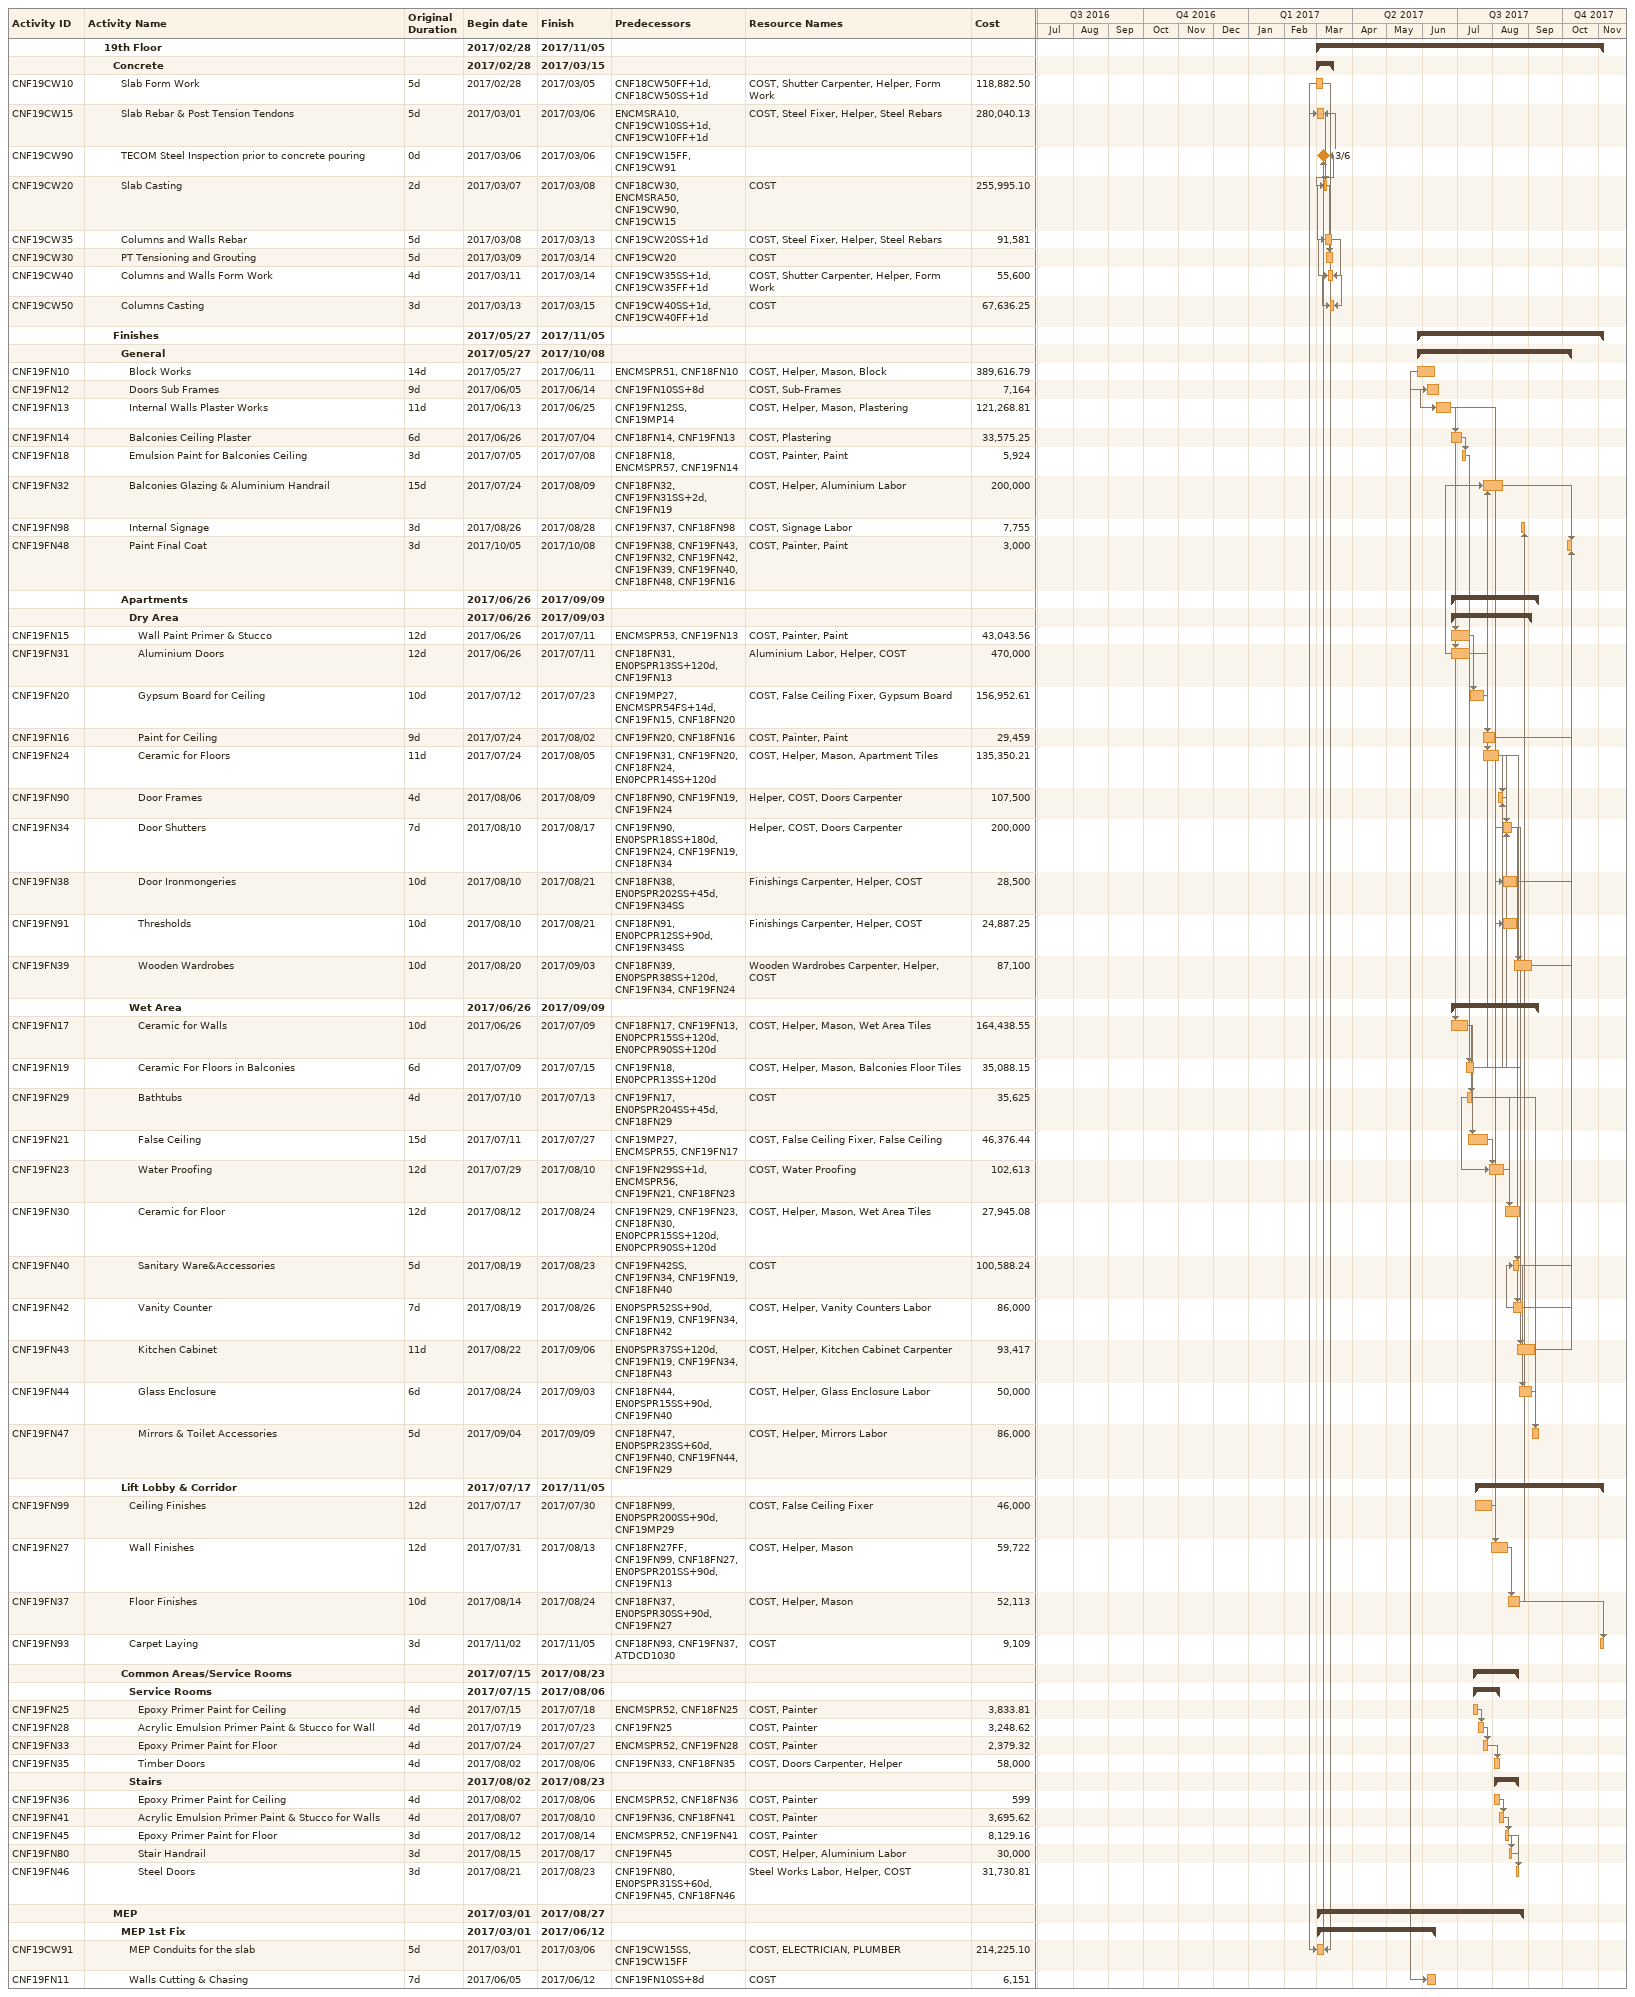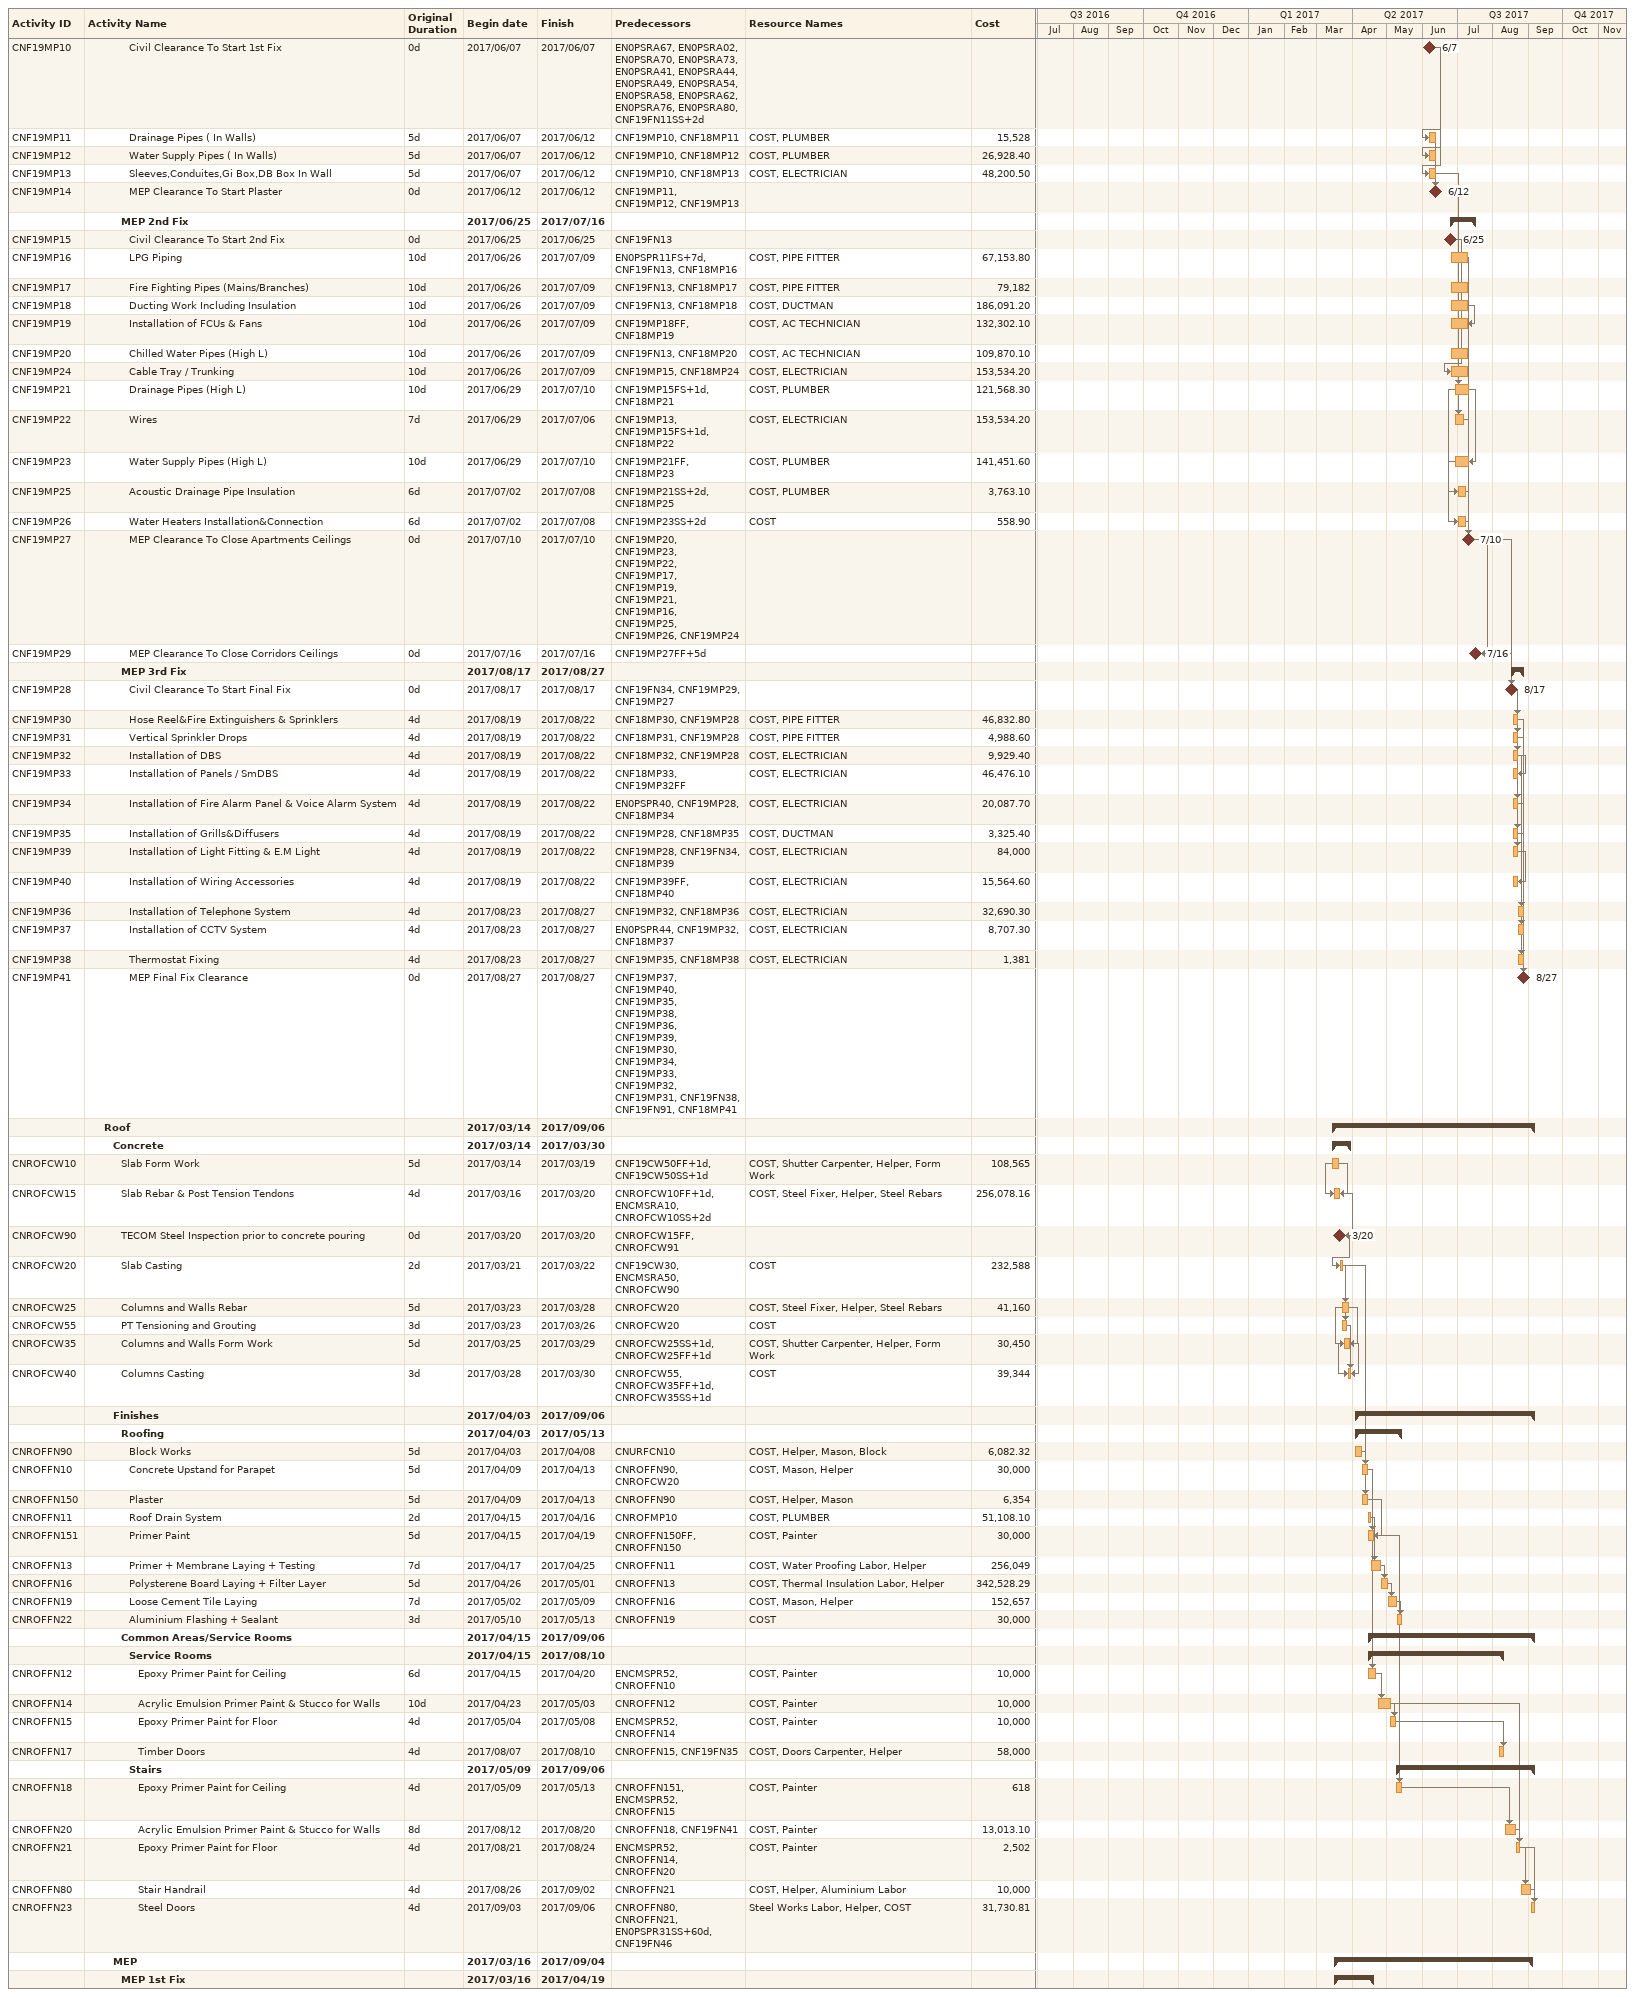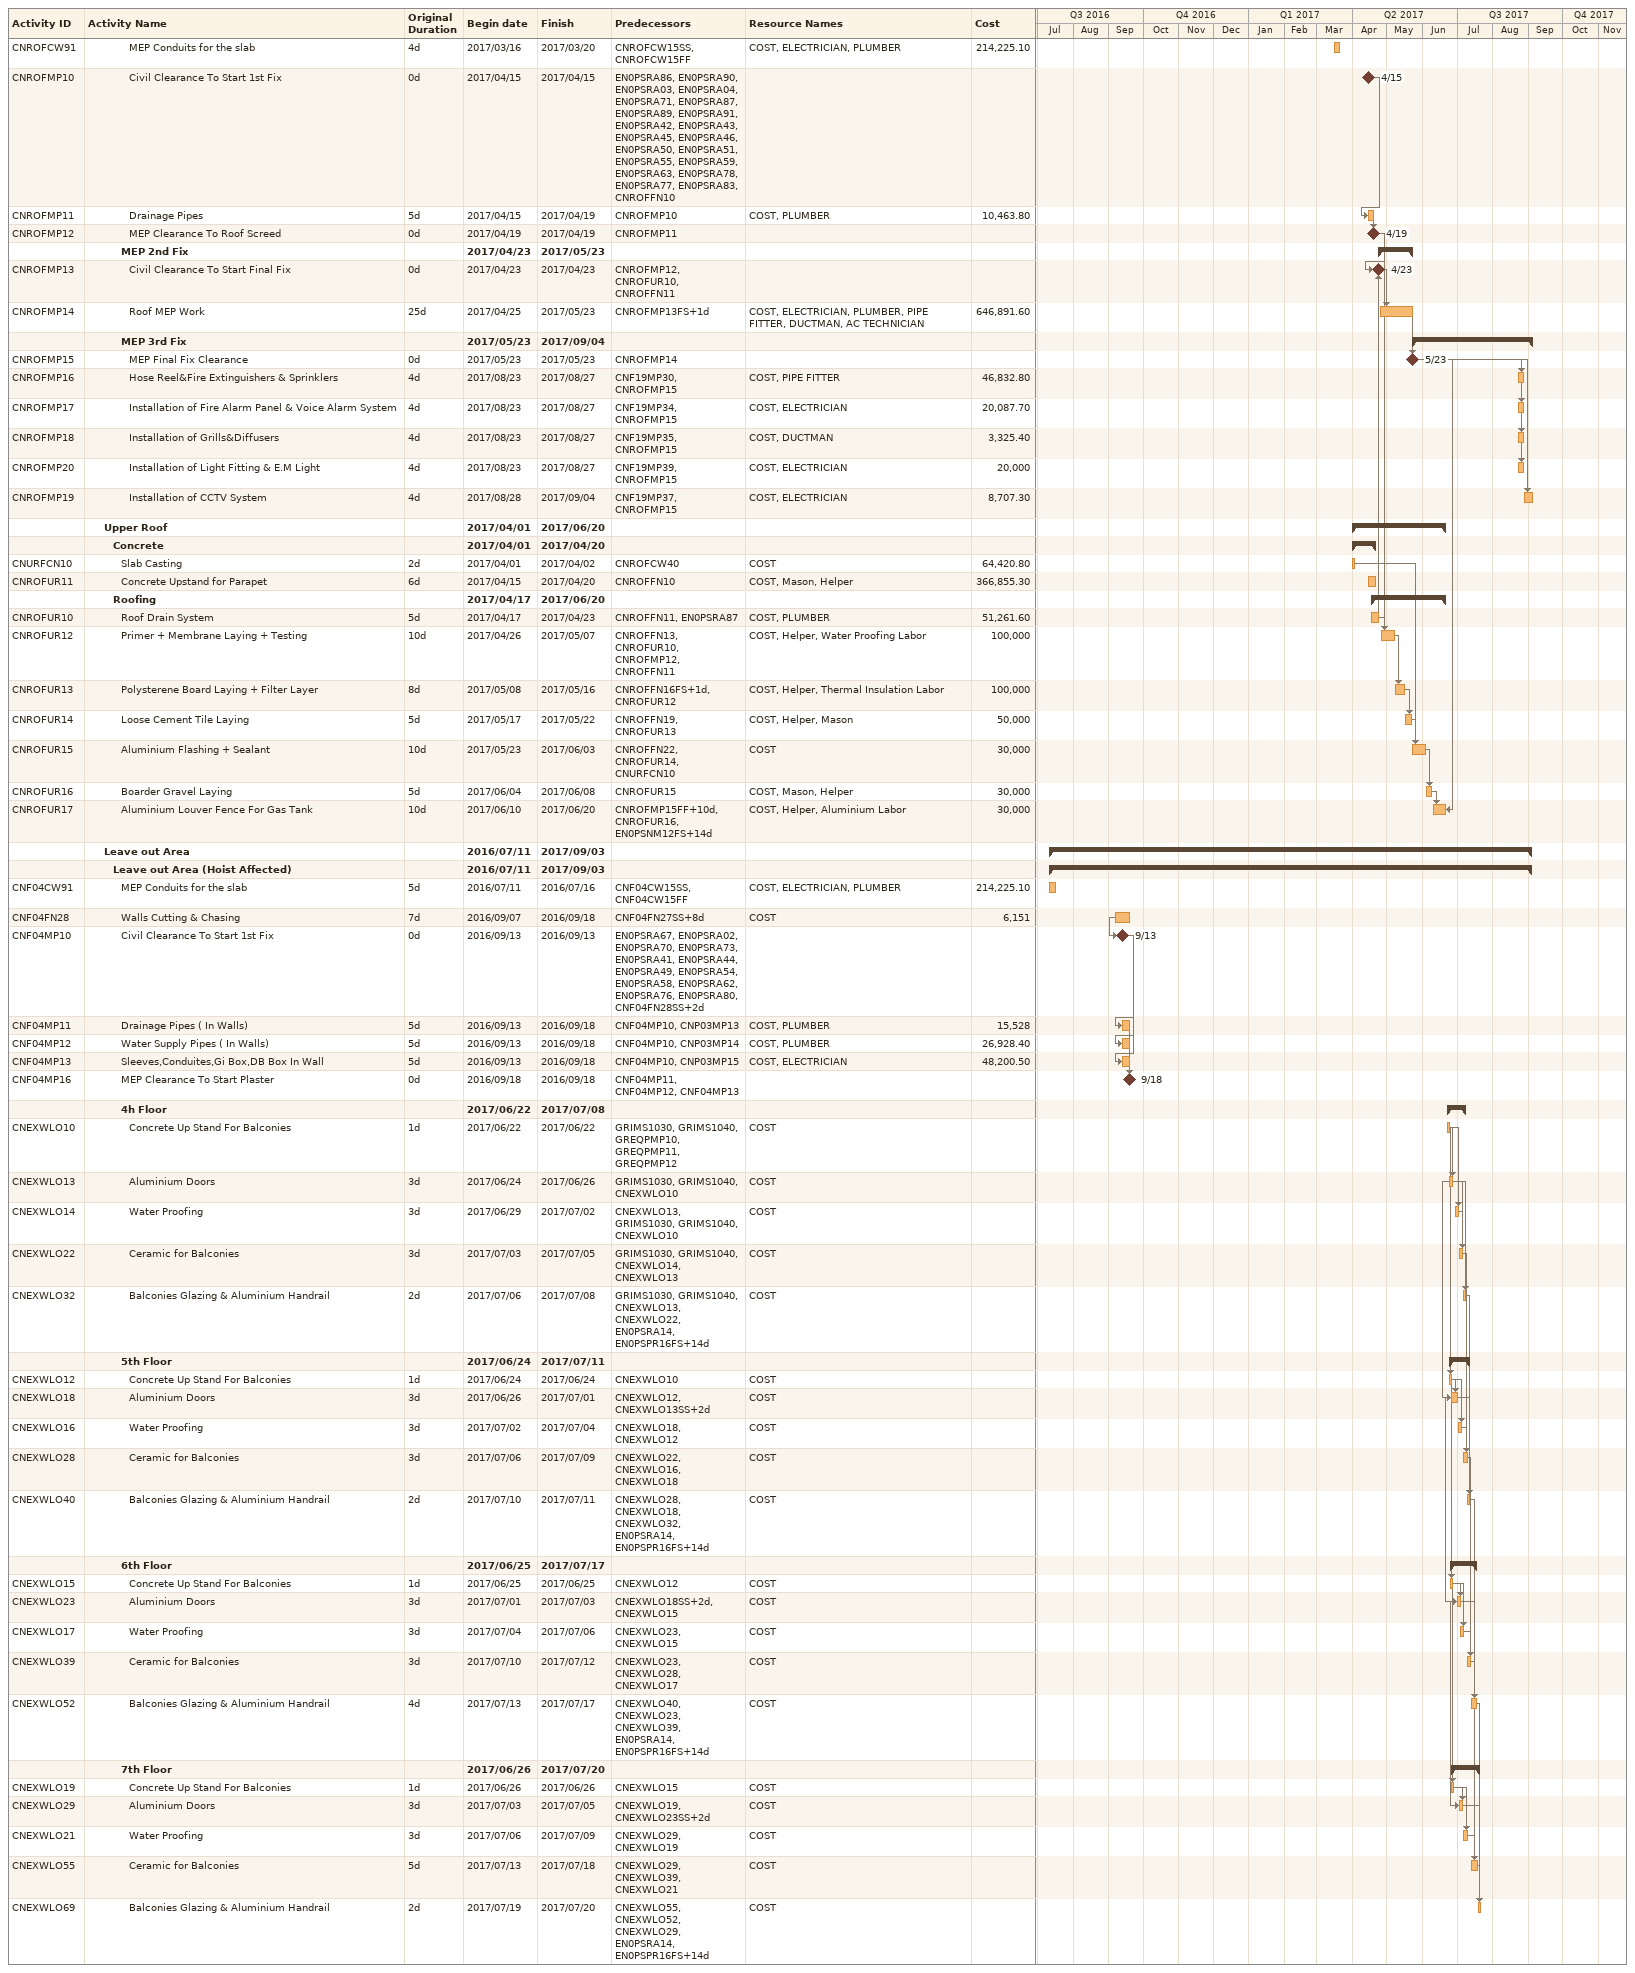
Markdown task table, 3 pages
| ID | Level | Task | Original duration | Start | Finish | Predecessors | Resources | Cost |
|---|---|---|---|---|---|---|---|---|
|  | 3 | **19th Floor** |  | 2017-02-28 | 2017-11-05 |  |  |  |
|  | 4 | **Concrete** |  | 2017-02-28 | 2017-03-15 |  |  |  |
| CNF19CW10 | 5 | Slab Form Work | 5d | 2017-02-28 | 2017-03-05 | CNF18CW50FF+1d, CNF18CW50SS+1d | COST, Shutter Carpenter, Helper, Form Work | 118882.50 |
| CNF19CW15 | 5 | Slab Rebar & Post Tension Tendons | 5d | 2017-03-01 | 2017-03-06 | ENCMSRA10, CNF19CW10SS+1d, CNF19CW10FF+1d | COST, Steel Fixer, Helper, Steel Rebars | 280040.13 |
| CNF19CW90 | 5 | TECOM Steel Inspection prior to concrete pouring | 0d | 2017-03-06 | 2017-03-06 | CNF19CW15FF, CNF19CW91 |  |  |
| CNF19CW20 | 5 | Slab Casting | 2d | 2017-03-07 | 2017-03-08 | CNF18CW30, ENCMSRA50, CNF19CW90, CNF19CW15 | COST | 255995.10 |
| CNF19CW35 | 5 | Columns and Walls Rebar | 5d | 2017-03-08 | 2017-03-13 | CNF19CW20SS+1d | COST, Steel Fixer, Helper, Steel Rebars | 91581 |
| CNF19CW30 | 5 | PT Tensioning and Grouting | 5d | 2017-03-09 | 2017-03-14 | CNF19CW20 | COST |  |
| CNF19CW40 | 5 | Columns and Walls Form Work | 4d | 2017-03-11 | 2017-03-14 | CNF19CW35SS+1d, CNF19CW35FF+1d | COST, Shutter Carpenter, Helper, Form Work | 55600 |
| CNF19CW50 | 5 | Columns Casting | 3d | 2017-03-13 | 2017-03-15 | CNF19CW40SS+1d, CNF19CW40FF+1d | COST | 67636.25 |
|  | 4 | **Finishes** |  | 2017-05-27 | 2017-11-05 |  |  |  |
|  | 5 | **General** |  | 2017-05-27 | 2017-10-08 |  |  |  |
| CNF19FN10 | 6 | Block Works | 14d | 2017-05-27 | 2017-06-11 | ENCMSPR51, CNF18FN10 | COST, Helper, Mason, Block | 389616.79 |
| CNF19FN12 | 6 | Doors Sub Frames | 9d | 2017-06-05 | 2017-06-14 | CNF19FN10SS+8d | COST, Sub-Frames | 7164 |
| CNF19FN13 | 6 | Internal Walls Plaster Works | 11d | 2017-06-13 | 2017-06-25 | CNF19FN12SS, CNF19MP14 | COST, Helper, Mason, Plastering | 121268.81 |
| CNF19FN14 | 6 | Balconies Ceiling Plaster | 6d | 2017-06-26 | 2017-07-04 | CNF18FN14, CNF19FN13 | COST, Plastering | 33575.25 |
| CNF19FN18 | 6 | Emulsion Paint for Balconies Ceiling | 3d | 2017-07-05 | 2017-07-08 | CNF18FN18, ENCMSPR57, CNF19FN14 | COST, Painter, Paint | 5924 |
| CNF19FN32 | 6 | Balconies Glazing & Aluminium Handrail | 15d | 2017-07-24 | 2017-08-09 | CNF18FN32, CNF19FN31SS+2d, CNF19FN19 | COST, Helper, Aluminium Labor | 200000 |
| CNF19FN98 | 6 | Internal Signage | 3d | 2017-08-26 | 2017-08-28 | CNF19FN37, CNF18FN98 | COST, Signage Labor | 7755 |
| CNF19FN48 | 6 | Paint Final Coat | 3d | 2017-10-05 | 2017-10-08 | CNF19FN38, CNF19FN43, CNF19FN32, CNF19FN42, CNF19FN39, CNF19FN40, CNF18FN48, CNF19FN16 | COST, Painter, Paint | 3000 |
|  | 5 | **Apartments** |  | 2017-06-26 | 2017-09-09 |  |  |  |
|  | 6 | **Dry Area** |  | 2017-06-26 | 2017-09-03 |  |  |  |
| CNF19FN15 | 7 | Wall Paint Primer & Stucco | 12d | 2017-06-26 | 2017-07-11 | ENCMSPR53, CNF19FN13 | COST, Painter, Paint | 43043.56 |
| CNF19FN31 | 7 | Aluminium Doors | 12d | 2017-06-26 | 2017-07-11 | CNF18FN31, EN0PSPR13SS+120d, CNF19FN13 | Aluminium Labor, Helper, COST | 470000 |
| CNF19FN20 | 7 | Gypsum Board for Ceiling | 10d | 2017-07-12 | 2017-07-23 | CNF19MP27, ENCMSPR54FS+14d, CNF19FN15, CNF18FN20 | COST, False Ceiling Fixer, Gypsum Board | 156952.61 |
| CNF19FN16 | 7 | Paint for Ceiling | 9d | 2017-07-24 | 2017-08-02 | CNF19FN20, CNF18FN16 | COST, Painter, Paint | 29459 |
| CNF19FN24 | 7 | Ceramic for Floors | 11d | 2017-07-24 | 2017-08-05 | CNF19FN31, CNF19FN20, CNF18FN24, EN0PCPR14SS+120d | COST, Helper, Mason, Apartment Tiles | 135350.21 |
| CNF19FN90 | 7 | Door Frames | 4d | 2017-08-06 | 2017-08-09 | CNF18FN90, CNF19FN19, CNF19FN24 | Helper, COST, Doors Carpenter | 107500 |
| CNF19FN34 | 7 | Door Shutters | 7d | 2017-08-10 | 2017-08-17 | CNF19FN90, EN0PSPR18SS+180d, CNF19FN24, CNF19FN19, CNF18FN34 | Helper, COST, Doors Carpenter | 200000 |
| CNF19FN38 | 7 | Door Ironmongeries | 10d | 2017-08-10 | 2017-08-21 | CNF18FN38, EN0PSPR202SS+45d, CNF19FN34SS | Finishings Carpenter, Helper, COST | 28500 |
| CNF19FN91 | 7 | Thresholds | 10d | 2017-08-10 | 2017-08-21 | CNF18FN91, EN0PCPR12SS+90d, CNF19FN34SS | Finishings Carpenter, Helper, COST | 24887.25 |
| CNF19FN39 | 7 | Wooden Wardrobes | 10d | 2017-08-20 | 2017-09-03 | CNF18FN39, EN0PSPR38SS+120d, CNF19FN34, CNF19FN24 | Wooden Wardrobes Carpenter, Helper, COST | 87100 |
|  | 6 | **Wet Area** |  | 2017-06-26 | 2017-09-09 |  |  |  |
| CNF19FN17 | 7 | Ceramic for Walls | 10d | 2017-06-26 | 2017-07-09 | CNF18FN17, CNF19FN13, EN0PCPR15SS+120d, EN0PCPR90SS+120d | COST, Helper, Mason, Wet Area Tiles | 164438.55 |
| CNF19FN19 | 7 | Ceramic For Floors in Balconies | 6d | 2017-07-09 | 2017-07-15 | CNF19FN18, EN0PCPR13SS+120d | COST, Helper, Mason, Balconies Floor Tiles | 35088.15 |
| CNF19FN29 | 7 | Bathtubs | 4d | 2017-07-10 | 2017-07-13 | CNF19FN17, EN0PSPR204SS+45d, CNF18FN29 | COST | 35625 |
| CNF19FN21 | 7 | False Ceiling | 15d | 2017-07-11 | 2017-07-27 | CNF19MP27, ENCMSPR55, CNF19FN17 | COST, False Ceiling Fixer, False Ceiling | 46376.44 |
| CNF19FN23 | 7 | Water Proofing | 12d | 2017-07-29 | 2017-08-10 | CNF19FN29SS+1d, ENCMSPR56, CNF19FN21, CNF18FN23 | COST, Water Proofing | 102613 |
| CNF19FN30 | 7 | Ceramic for Floor | 12d | 2017-08-12 | 2017-08-24 | CNF19FN29, CNF19FN23, CNF18FN30, EN0PCPR15SS+120d, EN0PCPR90SS+120d | COST, Helper, Mason, Wet Area Tiles | 27945.08 |
| CNF19FN40 | 7 | Sanitary Ware&Accessories | 5d | 2017-08-19 | 2017-08-23 | CNF19FN42SS, CNF19FN34, CNF19FN19, CNF18FN40 | COST | 100588.24 |
| CNF19FN42 | 7 | Vanity Counter | 7d | 2017-08-19 | 2017-08-26 | EN0PSPR52SS+90d, CNF19FN19, CNF19FN34, CNF18FN42 | COST, Helper, Vanity Counters Labor | 86000 |
| CNF19FN43 | 7 | Kitchen Cabinet | 11d | 2017-08-22 | 2017-09-06 | EN0PSPR37SS+120d, CNF19FN19, CNF19FN34, CNF18FN43 | COST, Helper, Kitchen Cabinet Carpenter | 93417 |
| CNF19FN44 | 7 | Glass Enclosure | 6d | 2017-08-24 | 2017-09-03 | CNF18FN44, EN0PSPR15SS+90d, CNF19FN40 | COST, Helper, Glass Enclosure Labor | 50000 |
| CNF19FN47 | 7 | Mirrors & Toilet Accessories | 5d | 2017-09-04 | 2017-09-09 | CNF18FN47, EN0PSPR23SS+60d, CNF19FN40, CNF19FN44, CNF19FN29 | COST, Helper, Mirrors Labor | 86000 |
|  | 5 | **Lift Lobby & Corridor** |  | 2017-07-17 | 2017-11-05 |  |  |  |
| CNF19FN99 | 6 | Ceiling Finishes | 12d | 2017-07-17 | 2017-07-30 | CNF18FN99, EN0PSPR200SS+90d, CNF19MP29 | COST, False Ceiling Fixer | 46000 |
| CNF19FN27 | 6 | Wall Finishes | 12d | 2017-07-31 | 2017-08-13 | CNF18FN27FF, CNF19FN99, CNF18FN27, EN0PSPR201SS+90d, CNF19FN13 | COST, Helper, Mason | 59722 |
| CNF19FN37 | 6 | Floor Finishes | 10d | 2017-08-14 | 2017-08-24 | CNF18FN37, EN0PSPR30SS+90d, CNF19FN27 | COST, Helper, Mason | 52113 |
| CNF19FN93 | 6 | Carpet Laying | 3d | 2017-11-02 | 2017-11-05 | CNF18FN93, CNF19FN37, ATDCD1030 | COST | 9109 |
|  | 5 | **Common Areas/Service Rooms** |  | 2017-07-15 | 2017-08-23 |  |  |  |
|  | 6 | **Service Rooms** |  | 2017-07-15 | 2017-08-06 |  |  |  |
| CNF19FN25 | 7 | Epoxy Primer Paint for Ceiling | 4d | 2017-07-15 | 2017-07-18 | ENCMSPR52, CNF18FN25 | COST, Painter | 3833.81 |
| CNF19FN28 | 7 | Acrylic Emulsion Primer Paint & Stucco for Wall | 4d | 2017-07-19 | 2017-07-23 | CNF19FN25 | COST, Painter | 3248.62 |
| CNF19FN33 | 7 | Epoxy Primer Paint for Floor | 4d | 2017-07-24 | 2017-07-27 | ENCMSPR52, CNF19FN28 | COST, Painter | 2379.32 |
| CNF19FN35 | 7 | Timber Doors | 4d | 2017-08-02 | 2017-08-06 | CNF19FN33, CNF18FN35 | COST, Doors Carpenter, Helper | 58000 |
|  | 6 | **Stairs** |  | 2017-08-02 | 2017-08-23 |  |  |  |
| CNF19FN36 | 7 | Epoxy Primer Paint for Ceiling | 4d | 2017-08-02 | 2017-08-06 | ENCMSPR52, CNF18FN36 | COST, Painter | 599 |
| CNF19FN41 | 7 | Acrylic Emulsion Primer Paint & Stucco for Walls | 4d | 2017-08-07 | 2017-08-10 | CNF19FN36, CNF18FN41 | COST, Painter | 3695.62 |
| CNF19FN45 | 7 | Epoxy Primer Paint for Floor | 3d | 2017-08-12 | 2017-08-14 | ENCMSPR52, CNF19FN41 | COST, Painter | 8129.16 |
| CNF19FN80 | 7 | Stair Handrail | 3d | 2017-08-15 | 2017-08-17 | CNF19FN45 | COST, Helper, Aluminium Labor | 30000 |
| CNF19FN46 | 7 | Steel Doors | 3d | 2017-08-21 | 2017-08-23 | CNF19FN80, EN0PSPR31SS+60d, CNF19FN45, CNF18FN46 | Steel Works Labor, Helper, COST | 31730.81 |
|  | 4 | **MEP** |  | 2017-03-01 | 2017-08-27 |  |  |  |
|  | 5 | **MEP 1st Fix** |  | 2017-03-01 | 2017-06-12 |  |  |  |
| CNF19CW91 | 6 | MEP Conduits for the slab | 5d | 2017-03-01 | 2017-03-06 | CNF19CW15SS, CNF19CW15FF | COST, ELECTRICIAN, PLUMBER | 214225.10 |
| CNF19FN11 | 6 | Walls Cutting & Chasing | 7d | 2017-06-05 | 2017-06-12 | CNF19FN10SS+8d | COST | 6151 |
| CNF19MP10 | 6 | Civil Clearance To Start 1st Fix | 0d | 2017-06-07 | 2017-06-07 | EN0PSRA67, EN0PSRA02, EN0PSRA70, EN0PSRA73, EN0PSRA41, EN0PSRA44, EN0PSRA49, EN0PSRA54, EN0PSRA58, EN0PSRA62, EN0PSRA76, EN0PSRA80, CNF19FN11SS+2d |  |  |
| CNF19MP11 | 6 | Drainage Pipes ( In Walls) | 5d | 2017-06-07 | 2017-06-12 | CNF19MP10, CNF18MP11 | COST, PLUMBER | 15528 |
| CNF19MP12 | 6 | Water Supply Pipes ( In Walls) | 5d | 2017-06-07 | 2017-06-12 | CNF19MP10, CNF18MP12 | COST, PLUMBER | 26928.40 |
| CNF19MP13 | 6 | Sleeves,Conduites,Gi Box,DB Box In Wall | 5d | 2017-06-07 | 2017-06-12 | CNF19MP10, CNF18MP13 | COST, ELECTRICIAN | 48200.50 |
| CNF19MP14 | 6 | MEP Clearance To Start Plaster | 0d | 2017-06-12 | 2017-06-12 | CNF19MP11, CNF19MP12, CNF19MP13 |  |  |
|  | 5 | **MEP 2nd Fix** |  | 2017-06-25 | 2017-07-16 |  |  |  |
| CNF19MP15 | 6 | Civil Clearance To Start 2nd Fix | 0d | 2017-06-25 | 2017-06-25 | CNF19FN13 |  |  |
| CNF19MP16 | 6 | LPG Piping | 10d | 2017-06-26 | 2017-07-09 | EN0PSPR11FS+7d, CNF19FN13, CNF18MP16 | COST, PIPE FITTER | 67153.80 |
| CNF19MP17 | 6 | Fire Fighting Pipes (Mains/Branches) | 10d | 2017-06-26 | 2017-07-09 | CNF19FN13, CNF18MP17 | COST, PIPE FITTER | 79182 |
| CNF19MP18 | 6 | Ducting Work Including Insulation | 10d | 2017-06-26 | 2017-07-09 | CNF19FN13, CNF18MP18 | COST, DUCTMAN | 186091.20 |
| CNF19MP19 | 6 | Installation of FCUs & Fans | 10d | 2017-06-26 | 2017-07-09 | CNF19MP18FF, CNF18MP19 | COST, AC TECHNICIAN | 132302.10 |
| CNF19MP20 | 6 | Chilled Water Pipes (High L) | 10d | 2017-06-26 | 2017-07-09 | CNF19FN13, CNF18MP20 | COST, AC TECHNICIAN | 109870.10 |
| CNF19MP24 | 6 | Cable Tray / Trunking | 10d | 2017-06-26 | 2017-07-09 | CNF19MP15, CNF18MP24 | COST, ELECTRICIAN | 153534.20 |
| CNF19MP21 | 6 | Drainage Pipes (High L) | 10d | 2017-06-29 | 2017-07-10 | CNF19MP15FS+1d, CNF18MP21 | COST, PLUMBER | 121568.30 |
| CNF19MP22 | 6 | Wires | 7d | 2017-06-29 | 2017-07-06 | CNF19MP13, CNF19MP15FS+1d, CNF18MP22 | COST, ELECTRICIAN | 153534.20 |
| CNF19MP23 | 6 | Water Supply Pipes (High L) | 10d | 2017-06-29 | 2017-07-10 | CNF19MP21FF, CNF18MP23 | COST, PLUMBER | 141451.60 |
| CNF19MP25 | 6 | Acoustic Drainage Pipe Insulation | 6d | 2017-07-02 | 2017-07-08 | CNF19MP21SS+2d, CNF18MP25 | COST, PLUMBER | 3763.10 |
| CNF19MP26 | 6 | Water Heaters Installation&Connection | 6d | 2017-07-02 | 2017-07-08 | CNF19MP23SS+2d | COST | 558.90 |
| CNF19MP27 | 6 | MEP Clearance To Close Apartments Ceilings | 0d | 2017-07-10 | 2017-07-10 | CNF19MP20, CNF19MP23, CNF19MP22, CNF19MP17, CNF19MP19, CNF19MP21, CNF19MP16, CNF19MP25, CNF19MP26, CNF19MP24 |  |  |
| CNF19MP29 | 6 | MEP Clearance To Close Corridors Ceilings | 0d | 2017-07-16 | 2017-07-16 | CNF19MP27FF+5d |  |  |
|  | 5 | **MEP 3rd Fix** |  | 2017-08-17 | 2017-08-27 |  |  |  |
| CNF19MP28 | 6 | Civil Clearance To Start Final Fix | 0d | 2017-08-17 | 2017-08-17 | CNF19FN34, CNF19MP29, CNF19MP27 |  |  |
| CNF19MP30 | 6 | Hose Reel&Fire Extinguishers & Sprinklers | 4d | 2017-08-19 | 2017-08-22 | CNF18MP30, CNF19MP28 | COST, PIPE FITTER | 46832.80 |
| CNF19MP31 | 6 | Vertical Sprinkler Drops | 4d | 2017-08-19 | 2017-08-22 | CNF18MP31, CNF19MP28 | COST, PIPE FITTER | 4988.60 |
| CNF19MP32 | 6 | Installation of DBS | 4d | 2017-08-19 | 2017-08-22 | CNF18MP32, CNF19MP28 | COST, ELECTRICIAN | 9929.40 |
| CNF19MP33 | 6 | Installation of Panels / SmDBS | 4d | 2017-08-19 | 2017-08-22 | CNF18MP33, CNF19MP32FF | COST, ELECTRICIAN | 46476.10 |
| CNF19MP34 | 6 | Installation of Fire Alarm Panel & Voice Alarm System | 4d | 2017-08-19 | 2017-08-22 | EN0PSPR40, CNF19MP28, CNF18MP34 | COST, ELECTRICIAN | 20087.70 |
| CNF19MP35 | 6 | Installation of Grills&Diffusers | 4d | 2017-08-19 | 2017-08-22 | CNF19MP28, CNF18MP35 | COST, DUCTMAN | 3325.40 |
| CNF19MP39 | 6 | Installation of Light Fitting & E.M Light | 4d | 2017-08-19 | 2017-08-22 | CNF19MP28, CNF19FN34, CNF18MP39 | COST, ELECTRICIAN | 84000 |
| CNF19MP40 | 6 | Installation of Wiring Accessories | 4d | 2017-08-19 | 2017-08-22 | CNF19MP39FF, CNF18MP40 | COST, ELECTRICIAN | 15564.60 |
| CNF19MP36 | 6 | Installation of Telephone System | 4d | 2017-08-23 | 2017-08-27 | CNF19MP32, CNF18MP36 | COST, ELECTRICIAN | 32690.30 |
| CNF19MP37 | 6 | Installation of CCTV System | 4d | 2017-08-23 | 2017-08-27 | EN0PSPR44, CNF19MP32, CNF18MP37 | COST, ELECTRICIAN | 8707.30 |
| CNF19MP38 | 6 | Thermostat Fixing | 4d | 2017-08-23 | 2017-08-27 | CNF19MP35, CNF18MP38 | COST, ELECTRICIAN | 1381 |
| CNF19MP41 | 6 | MEP Final Fix Clearance | 0d | 2017-08-27 | 2017-08-27 | CNF19MP37, CNF19MP40, CNF19MP35, CNF19MP38, CNF19MP36, CNF19MP39, CNF19MP30, CNF19MP34, CNF19MP33, CNF19MP32, CNF19MP31, CNF19FN38, CNF19FN91, CNF18MP41 |  |  |
|  | 3 | **Roof** |  | 2017-03-14 | 2017-09-06 |  |  |  |
|  | 4 | **Concrete** |  | 2017-03-14 | 2017-03-30 |  |  |  |
| CNROFCW10 | 5 | Slab Form Work | 5d | 2017-03-14 | 2017-03-19 | CNF19CW50FF+1d, CNF19CW50SS+1d | COST, Shutter Carpenter, Helper, Form Work | 108565 |
| CNROFCW15 | 5 | Slab Rebar & Post Tension Tendons | 4d | 2017-03-16 | 2017-03-20 | CNROFCW10FF+1d, ENCMSRA10, CNROFCW10SS+2d | COST, Steel Fixer, Helper, Steel Rebars | 256078.16 |
| CNROFCW90 | 5 | TECOM Steel Inspection prior to concrete pouring | 0d | 2017-03-20 | 2017-03-20 | CNROFCW15FF, CNROFCW91 |  |  |
| CNROFCW20 | 5 | Slab Casting | 2d | 2017-03-21 | 2017-03-22 | CNF19CW30, ENCMSRA50, CNROFCW90 | COST | 232588 |
| CNROFCW25 | 5 | Columns and Walls Rebar | 5d | 2017-03-23 | 2017-03-28 | CNROFCW20 | COST, Steel Fixer, Helper, Steel Rebars | 41160 |
| CNROFCW55 | 5 | PT Tensioning and Grouting | 3d | 2017-03-23 | 2017-03-26 | CNROFCW20 | COST |  |
| CNROFCW35 | 5 | Columns and Walls Form Work | 5d | 2017-03-25 | 2017-03-29 | CNROFCW25SS+1d, CNROFCW25FF+1d | COST, Shutter Carpenter, Helper, Form Work | 30450 |
| CNROFCW40 | 5 | Columns Casting | 3d | 2017-03-28 | 2017-03-30 | CNROFCW55, CNROFCW35FF+1d, CNROFCW35SS+1d | COST | 39344 |
|  | 4 | **Finishes** |  | 2017-04-03 | 2017-09-06 |  |  |  |
|  | 5 | **Roofing** |  | 2017-04-03 | 2017-05-13 |  |  |  |
| CNROFFN90 | 6 | Block Works | 5d | 2017-04-03 | 2017-04-08 | CNURFCN10 | COST, Helper, Mason, Block | 6082.32 |
| CNROFFN10 | 6 | Concrete Upstand for Parapet | 5d | 2017-04-09 | 2017-04-13 | CNROFFN90, CNROFCW20 | COST, Mason, Helper | 30000 |
| CNROFFN150 | 6 | Plaster | 5d | 2017-04-09 | 2017-04-13 | CNROFFN90 | COST, Helper, Mason | 6354 |
| CNROFFN11 | 6 | Roof Drain System | 2d | 2017-04-15 | 2017-04-16 | CNROFMP10 | COST, PLUMBER | 51108.10 |
| CNROFFN151 | 6 | Primer Paint | 5d | 2017-04-15 | 2017-04-19 | CNROFFN150FF, CNROFFN150 | COST, Painter | 30000 |
| CNROFFN13 | 6 | Primer + Membrane Laying + Testing | 7d | 2017-04-17 | 2017-04-25 | CNROFFN11 | COST, Water Proofing Labor, Helper | 256049 |
| CNROFFN16 | 6 | Polysterene Board Laying + Filter Layer | 5d | 2017-04-26 | 2017-05-01 | CNROFFN13 | COST, Thermal Insulation Labor, Helper | 342528.29 |
| CNROFFN19 | 6 | Loose Cement Tile Laying | 7d | 2017-05-02 | 2017-05-09 | CNROFFN16 | COST, Mason, Helper | 152657 |
| CNROFFN22 | 6 | Aluminium Flashing + Sealant | 3d | 2017-05-10 | 2017-05-13 | CNROFFN19 | COST | 30000 |
|  | 5 | **Common Areas/Service Rooms** |  | 2017-04-15 | 2017-09-06 |  |  |  |
|  | 6 | **Service Rooms** |  | 2017-04-15 | 2017-08-10 |  |  |  |
| CNROFFN12 | 7 | Epoxy Primer Paint for Ceiling | 6d | 2017-04-15 | 2017-04-20 | ENCMSPR52, CNROFFN10 | COST, Painter | 10000 |
| CNROFFN14 | 7 | Acrylic Emulsion Primer Paint & Stucco for Walls | 10d | 2017-04-23 | 2017-05-03 | CNROFFN12 | COST, Painter | 10000 |
| CNROFFN15 | 7 | Epoxy Primer Paint for Floor | 4d | 2017-05-04 | 2017-05-08 | ENCMSPR52, CNROFFN14 | COST, Painter | 10000 |
| CNROFFN17 | 7 | Timber Doors | 4d | 2017-08-07 | 2017-08-10 | CNROFFN15, CNF19FN35 | COST, Doors Carpenter, Helper | 58000 |
|  | 6 | **Stairs** |  | 2017-05-09 | 2017-09-06 |  |  |  |
| CNROFFN18 | 7 | Epoxy Primer Paint for Ceiling | 4d | 2017-05-09 | 2017-05-13 | CNROFFN151, ENCMSPR52, CNROFFN15 | COST, Painter | 618 |
| CNROFFN20 | 7 | Acrylic Emulsion Primer Paint & Stucco for Walls | 8d | 2017-08-12 | 2017-08-20 | CNROFFN18, CNF19FN41 | COST, Painter | 13013.10 |
| CNROFFN21 | 7 | Epoxy Primer Paint for Floor | 4d | 2017-08-21 | 2017-08-24 | ENCMSPR52, CNROFFN14, CNROFFN20 | COST, Painter | 2502 |
| CNROFFN80 | 7 | Stair Handrail | 4d | 2017-08-26 | 2017-09-02 | CNROFFN21 | COST, Helper, Aluminium Labor | 10000 |
| CNROFFN23 | 7 | Steel Doors | 4d | 2017-09-03 | 2017-09-06 | CNROFFN80, CNROFFN21, EN0PSPR31SS+60d, CNF19FN46 | Steel Works Labor, Helper, COST | 31730.81 |
|  | 4 | **MEP** |  | 2017-03-16 | 2017-09-04 |  |  |  |
|  | 5 | **MEP 1st Fix** |  | 2017-03-16 | 2017-04-19 |  |  |  |
| CNROFCW91 | 6 | MEP Conduits for the slab | 4d | 2017-03-16 | 2017-03-20 | CNROFCW15SS, CNROFCW15FF | COST, ELECTRICIAN, PLUMBER | 214225.10 |
| CNROFMP10 | 6 | Civil Clearance To Start 1st Fix | 0d | 2017-04-15 | 2017-04-15 | EN0PSRA86, EN0PSRA90, EN0PSRA03, EN0PSRA04, EN0PSRA71, EN0PSRA87, EN0PSRA89, EN0PSRA91, EN0PSRA42, EN0PSRA43, EN0PSRA45, EN0PSRA46, EN0PSRA50, EN0PSRA51, EN0PSRA55, EN0PSRA59, EN0PSRA63, EN0PSRA78, EN0PSRA77, EN0PSRA83, CNROFFN10 |  |  |
| CNROFMP11 | 6 | Drainage Pipes | 5d | 2017-04-15 | 2017-04-19 | CNROFMP10 | COST, PLUMBER | 10463.80 |
| CNROFMP12 | 6 | MEP Clearance To Roof Screed | 0d | 2017-04-19 | 2017-04-19 | CNROFMP11 |  |  |
|  | 5 | **MEP 2nd Fix** |  | 2017-04-23 | 2017-05-23 |  |  |  |
| CNROFMP13 | 6 | Civil Clearance To Start Final Fix | 0d | 2017-04-23 | 2017-04-23 | CNROFMP12, CNROFUR10, CNROFFN11 |  |  |
| CNROFMP14 | 6 | Roof MEP Work | 25d | 2017-04-25 | 2017-05-23 | CNROFMP13FS+1d | COST, ELECTRICIAN, PLUMBER, PIPE FITTER, DUCTMAN, AC TECHNICIAN | 646891.60 |
|  | 5 | **MEP 3rd Fix** |  | 2017-05-23 | 2017-09-04 |  |  |  |
| CNROFMP15 | 6 | MEP Final Fix Clearance | 0d | 2017-05-23 | 2017-05-23 | CNROFMP14 |  |  |
| CNROFMP16 | 6 | Hose Reel&Fire Extinguishers & Sprinklers | 4d | 2017-08-23 | 2017-08-27 | CNF19MP30, CNROFMP15 | COST, PIPE FITTER | 46832.80 |
| CNROFMP17 | 6 | Installation of Fire Alarm Panel & Voice Alarm System | 4d | 2017-08-23 | 2017-08-27 | CNF19MP34, CNROFMP15 | COST, ELECTRICIAN | 20087.70 |
| CNROFMP18 | 6 | Installation of Grills&Diffusers | 4d | 2017-08-23 | 2017-08-27 | CNF19MP35, CNROFMP15 | COST, DUCTMAN | 3325.40 |
| CNROFMP20 | 6 | Installation of Light Fitting & E.M Light | 4d | 2017-08-23 | 2017-08-27 | CNF19MP39, CNROFMP15 | COST, ELECTRICIAN | 20000 |
| CNROFMP19 | 6 | Installation of CCTV System | 4d | 2017-08-28 | 2017-09-04 | CNF19MP37, CNROFMP15 | COST, ELECTRICIAN | 8707.30 |
|  | 3 | **Upper Roof** |  | 2017-04-01 | 2017-06-20 |  |  |  |
|  | 4 | **Concrete** |  | 2017-04-01 | 2017-04-20 |  |  |  |
| CNURFCN10 | 5 | Slab Casting | 2d | 2017-04-01 | 2017-04-02 | CNROFCW40 | COST | 64420.80 |
| CNROFUR11 | 5 | Concrete Upstand for Parapet | 6d | 2017-04-15 | 2017-04-20 | CNROFFN10 | COST, Mason, Helper | 366855.30 |
|  | 4 | **Roofing** |  | 2017-04-17 | 2017-06-20 |  |  |  |
| CNROFUR10 | 5 | Roof Drain System | 5d | 2017-04-17 | 2017-04-23 | CNROFFN11, EN0PSRA87 | COST, PLUMBER | 51261.60 |
| CNROFUR12 | 5 | Primer + Membrane Laying + Testing | 10d | 2017-04-26 | 2017-05-07 | CNROFFN13, CNROFUR10, CNROFMP12, CNROFFN11 | COST, Helper, Water Proofing Labor | 100000 |
| CNROFUR13 | 5 | Polysterene Board Laying + Filter Layer | 8d | 2017-05-08 | 2017-05-16 | CNROFFN16FS+1d, CNROFUR12 | COST, Helper, Thermal Insulation Labor | 100000 |
| CNROFUR14 | 5 | Loose Cement Tile Laying | 5d | 2017-05-17 | 2017-05-22 | CNROFFN19, CNROFUR13 | COST, Helper, Mason | 50000 |
| CNROFUR15 | 5 | Aluminium Flashing + Sealant | 10d | 2017-05-23 | 2017-06-03 | CNROFFN22, CNROFUR14, CNURFCN10 | COST | 30000 |
| CNROFUR16 | 5 | Boarder Gravel Laying | 5d | 2017-06-04 | 2017-06-08 | CNROFUR15 | COST, Mason, Helper | 30000 |
| CNROFUR17 | 5 | Aluminium Louver Fence For Gas Tank | 10d | 2017-06-10 | 2017-06-20 | CNROFMP15FF+10d, CNROFUR16, EN0PSNM12FS+14d | COST, Helper, Aluminium Labor | 30000 |
|  | 3 | **Leave out Area** |  | 2016-07-11 | 2017-09-03 |  |  |  |
|  | 4 | **Leave out Area (Hoist Affected)** |  | 2016-07-11 | 2017-09-03 |  |  |  |
| CNF04CW91 | 5 | MEP Conduits for the slab | 5d | 2016-07-11 | 2016-07-16 | CNF04CW15SS, CNF04CW15FF | COST, ELECTRICIAN, PLUMBER | 214225.10 |
| CNF04FN28 | 5 | Walls Cutting & Chasing | 7d | 2016-09-07 | 2016-09-18 | CNF04FN27SS+8d | COST | 6151 |
| CNF04MP10 | 5 | Civil Clearance To Start 1st Fix | 0d | 2016-09-13 | 2016-09-13 | EN0PSRA67, EN0PSRA02, EN0PSRA70, EN0PSRA73, EN0PSRA41, EN0PSRA44, EN0PSRA49, EN0PSRA54, EN0PSRA58, EN0PSRA62, EN0PSRA76, EN0PSRA80, CNF04FN28SS+2d |  |  |
| CNF04MP11 | 5 | Drainage Pipes ( In Walls) | 5d | 2016-09-13 | 2016-09-18 | CNF04MP10, CNP03MP13 | COST, PLUMBER | 15528 |
| CNF04MP12 | 5 | Water Supply Pipes ( In Walls) | 5d | 2016-09-13 | 2016-09-18 | CNF04MP10, CNP03MP14 | COST, PLUMBER | 26928.40 |
| CNF04MP13 | 5 | Sleeves,Conduites,Gi Box,DB Box In Wall | 5d | 2016-09-13 | 2016-09-18 | CNF04MP10, CNP03MP15 | COST, ELECTRICIAN | 48200.50 |
| CNF04MP16 | 5 | MEP Clearance To Start Plaster | 0d | 2016-09-18 | 2016-09-18 | CNF04MP11, CNF04MP12, CNF04MP13 |  |  |
|  | 5 | **4h Floor** |  | 2017-06-22 | 2017-07-08 |  |  |  |
| CNEXWLO10 | 6 | Concrete Up Stand For Balconies | 1d | 2017-06-22 | 2017-06-22 | GRIMS1030, GRIMS1040, GREQPMP10, GREQPMP11, GREQPMP12 | COST |  |
| CNEXWLO13 | 6 | Aluminium Doors | 3d | 2017-06-24 | 2017-06-26 | GRIMS1030, GRIMS1040, CNEXWLO10 | COST |  |
| CNEXWLO14 | 6 | Water Proofing | 3d | 2017-06-29 | 2017-07-02 | CNEXWLO13, GRIMS1030, GRIMS1040, CNEXWLO10 | COST |  |
| CNEXWLO22 | 6 | Ceramic for Balconies | 3d | 2017-07-03 | 2017-07-05 | GRIMS1030, GRIMS1040, CNEXWLO14, CNEXWLO13 | COST |  |
| CNEXWLO32 | 6 | Balconies Glazing & Aluminium Handrail | 2d | 2017-07-06 | 2017-07-08 | GRIMS1030, GRIMS1040, CNEXWLO13, CNEXWLO22, EN0PSRA14, EN0PSPR16FS+14d | COST |  |
|  | 5 | **5th Floor** |  | 2017-06-24 | 2017-07-11 |  |  |  |
| CNEXWLO12 | 6 | Concrete Up Stand For Balconies | 1d | 2017-06-24 | 2017-06-24 | CNEXWLO10 | COST |  |
| CNEXWLO18 | 6 | Aluminium Doors | 3d | 2017-06-26 | 2017-07-01 | CNEXWLO12, CNEXWLO13SS+2d | COST |  |
| CNEXWLO16 | 6 | Water Proofing | 3d | 2017-07-02 | 2017-07-04 | CNEXWLO18, CNEXWLO12 | COST |  |
| CNEXWLO28 | 6 | Ceramic for Balconies | 3d | 2017-07-06 | 2017-07-09 | CNEXWLO22, CNEXWLO16, CNEXWLO18 | COST |  |
| CNEXWLO40 | 6 | Balconies Glazing & Aluminium Handrail | 2d | 2017-07-10 | 2017-07-11 | CNEXWLO28, CNEXWLO18, CNEXWLO32, EN0PSRA14, EN0PSPR16FS+14d | COST |  |
|  | 5 | **6th Floor** |  | 2017-06-25 | 2017-07-17 |  |  |  |
| CNEXWLO15 | 6 | Concrete Up Stand For Balconies | 1d | 2017-06-25 | 2017-06-25 | CNEXWLO12 | COST |  |
| CNEXWLO23 | 6 | Aluminium Doors | 3d | 2017-07-01 | 2017-07-03 | CNEXWLO18SS+2d, CNEXWLO15 | COST |  |
| CNEXWLO17 | 6 | Water Proofing | 3d | 2017-07-04 | 2017-07-06 | CNEXWLO23, CNEXWLO15 | COST |  |
| CNEXWLO39 | 6 | Ceramic for Balconies | 3d | 2017-07-10 | 2017-07-12 | CNEXWLO23, CNEXWLO28, CNEXWLO17 | COST |  |
| CNEXWLO52 | 6 | Balconies Glazing & Aluminium Handrail | 4d | 2017-07-13 | 2017-07-17 | CNEXWLO40, CNEXWLO23, CNEXWLO39, EN0PSRA14, EN0PSPR16FS+14d | COST |  |
|  | 5 | **7th Floor** |  | 2017-06-26 | 2017-07-20 |  |  |  |
| CNEXWLO19 | 6 | Concrete Up Stand For Balconies | 1d | 2017-06-26 | 2017-06-26 | CNEXWLO15 | COST |  |
| CNEXWLO29 | 6 | Aluminium Doors | 3d | 2017-07-03 | 2017-07-05 | CNEXWLO19, CNEXWLO23SS+2d | COST |  |
| CNEXWLO21 | 6 | Water Proofing | 3d | 2017-07-06 | 2017-07-09 | CNEXWLO29, CNEXWLO19 | COST |  |
| CNEXWLO55 | 6 | Ceramic for Balconies | 5d | 2017-07-13 | 2017-07-18 | CNEXWLO29, CNEXWLO39, CNEXWLO21 | COST |  |
| CNEXWLO69 | 6 | Balconies Glazing & Aluminium Handrail | 2d | 2017-07-19 | 2017-07-20 | CNEXWLO55, CNEXWLO52, CNEXWLO29, EN0PSRA14, EN0PSPR16FS+14d | COST |  |
